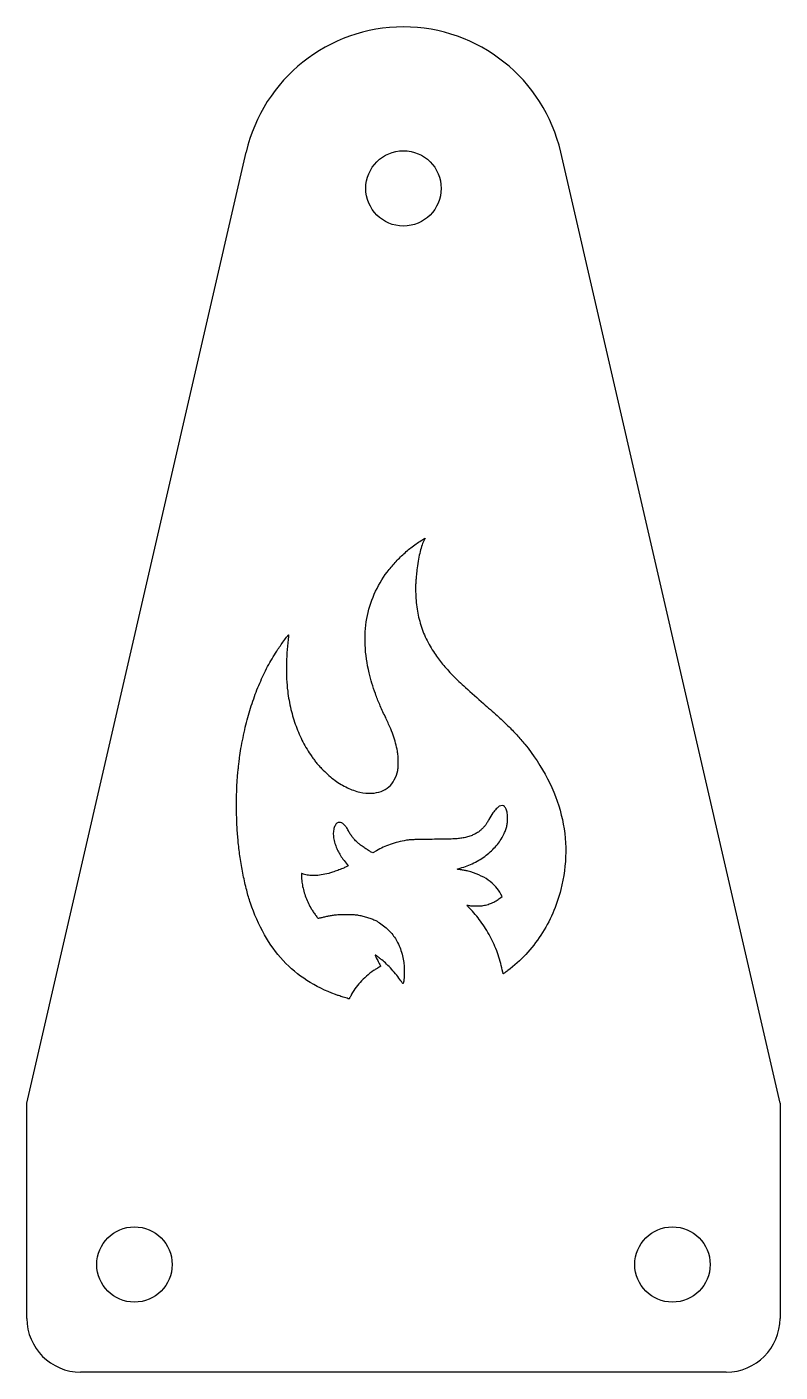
# Model space of a CAD drawing. Header units: millimetres. Extents: x 3580 to 3650, y 2955 to 3080.
import ezdxf

# ---------------------------------------------------------------- set-up
doc = ezdxf.new("R2010")
doc.units = ezdxf.units.MM

msp = doc.modelspace()

# ---------------------------------------------------------------- linework, layer by layer
for p, q in [((3579.96, 2979.62), (3600.35, 3068)), ((3649.96, 2979.62), (3629.58, 3068)), ((3579.96, 2959.62), (3579.96, 2979.62)), ((3649.96, 2979.62), (3649.96, 2959.62)), ((3644.96, 2954.62), (3584.96, 2954.62))]:
    msp.add_line(p, q)
msp.add_lwpolyline([(3616.91, 3032, 0.032514), (3616.69, 3031.49, 0.022802), (3616.51, 3030.88, 0.019701), (3616.36, 3030.18, 0.012568), (3616.23, 3029.35, 0.00333), (3616.16, 3028.7, 0.008872), (3616.12, 3028.23, 0.010699), (3616.09, 3027.81, 0.007297), (3616.09, 3027.34, 0.034042), (3616.2, 3025.72, 0.038455), (3616.52, 3024.21, 0.038987), (3617.07, 3022.77, 0.036901), (3617.85, 3021.42, 0.025601), (3618.6, 3020.42, 0.019536), (3619.51, 3019.4, 0.01508), (3620.72, 3018.24, 0.006496), (3622.4, 3016.75, -0.00583), (3623.67, 3015.63, -0.011018), (3624.67, 3014.69, -0.013094), (3625.49, 3013.83, -0.01482), (3626.24, 3012.97, -0.049229), (3628.35, 3009.75, -0.060165), (3629.63, 3006.39, -0.062703), (3630.04, 3002.94, -0.060979), (3629.59, 2999.47, -0.040138), (3628.83, 2997.26, -0.041985), (3627.73, 2995.23, -0.042651), (3626.33, 2993.44, -0.04431), (3624.67, 2991.94, -0.002657), (3624.51, 2991.83, -0.004186), (3624.37, 2991.73, -0.001164), (3624.26, 2991.65, -0.154197), (3624.24, 2991.64, -0.333997), (3624.23, 2991.65, -0.003943), (3624.2, 2991.75, -0.009892), (3624.17, 2991.86, -0.006068), (3624.14, 2991.99, 0.03692), (3623.7, 2993.58, 0.034659), (3623.01, 2995.11, 0.034971), (3622.13, 2996.52, 0.039415), (3621.1, 2997.73, -0.004171), (3620.95, 2997.88, -0.025966), (3620.88, 2997.97, -0.13172), (3620.86, 2998, -0.532653), (3620.88, 2998.02, 0.036761), (3621.19, 2997.96, 0.018652), (3621.6, 2997.94, 0.018577), (3622.02, 2997.94, 0.03006), (3622.37, 2997.98, 0.03251), (3622.82, 2998.09, 0.032103), (3623.26, 2998.25, 0.03303), (3623.66, 2998.47, 0.040259), (3624, 2998.72), (3624.12, 2998.83), (3624.02, 2999.03, 0.067151), (3623.53, 2999.73, 0.054384), (3622.84, 3000.34, 0.049743), (3621.97, 3000.82, 0.039538), (3620.96, 3001.17, 0.007283), (3620.8, 3001.21, 0.005296), (3620.63, 3001.24, 0.005351), (3620.46, 3001.28, 0.01168), (3620.34, 3001.3, -0.001798), (3620.02, 3001.34, -0.207357), (3619.98, 3001.36, -0.514846), (3619.99, 3001.39, -0.00382), (3620.23, 3001.45, 0.04743), (3621.51, 3001.94, 0.050124), (3622.65, 3002.65, 0.052144), (3623.59, 3003.54, 0.060907), (3624.27, 3004.56, 0.021785), (3624.44, 3004.96, 0.033262), (3624.56, 3005.32, 0.034474), (3624.62, 3005.68, 0.025901), (3624.64, 3006.08, 0.035449), (3624.61, 3006.56, 0.065398), (3624.5, 3006.94, 0.094061), (3624.34, 3007.19, 0.201244), (3624.14, 3007.27, 0.136659), (3623.87, 3007.2, 0.067362), (3623.59, 3006.97, 0.044134), (3623.28, 3006.58, 0.015691), (3622.9, 3005.97, -0.01022), (3622.72, 3005.66, -0.020776), (3622.56, 3005.43, -0.024113), (3622.4, 3005.24, -0.0206), (3622.21, 3005.05, -0.033386), (3621.92, 3004.81, -0.034532), (3621.6, 3004.62, -0.03269), (3621.24, 3004.46, -0.024566), (3620.82, 3004.33, -0.019587), (3620.39, 3004.24, -0.02191), (3619.96, 3004.19, -0.014426), (3619.4, 3004.16, -0.003532), (3618.48, 3004.14, 0.00056), (3616.78, 3004.12, 0.004896), (3616.03, 3004.1, 0.011172), (3615.58, 3004.08, 0.023399), (3615.23, 3004.04, 0.019078), (3614.45, 3003.87, 0.021987), (3613.73, 3003.65, 0.023163), (3613.06, 3003.39, 0.02733), (3612.46, 3003.07), (3612.12, 3002.87), (3611.91, 3002.98, -0.017441), (3611.63, 3003.15, -0.010271), (3611.3, 3003.37, -0.010261), (3610.98, 3003.6, -0.01691), (3610.72, 3003.81, -0.0218), (3610.45, 3004.07, -0.024742), (3610.22, 3004.33, -0.025011), (3610.02, 3004.62, -0.023278), (3609.84, 3004.93, 0.029959), (3609.64, 3005.27, 0.057204), (3609.43, 3005.51, 0.074195), (3609.22, 3005.66, 0.109101), (3609, 3005.71, 0.0753), (3608.88, 3005.7, 0.095693), (3608.78, 3005.64, 0.077867), (3608.69, 3005.55, 0.034582), (3608.6, 3005.4, 0.066877), (3608.48, 3005.04, 0.050763), (3608.44, 3004.61, 0.045054), (3608.49, 3004.14, 0.032684), (3608.63, 3003.63, 0.027565), (3608.81, 3003.18, 0.02733), (3609.04, 3002.74, 0.024409), (3609.34, 3002.29, 0.015048), (3609.74, 3001.79), (3609.83, 3001.68), (3609.65, 3001.58, -0.019825), (3609.32, 3001.43, -0.007483), (3608.85, 3001.25, -0.007547), (3608.37, 3001.08, -0.017794), (3608.01, 3000.97, -0.024215), (3607.32, 3000.82, -0.032763), (3606.69, 3000.76, -0.036959), (3606.13, 3000.79, -0.056476), (3605.65, 3000.9, 0.002536), (3605.6, 3000.92, 0.003785), (3605.55, 3000.94, 0.001647), (3605.51, 3000.95, 0.078366), (3605.5, 3000.95, 0.42356), (3605.48, 3000.93, 0.002317), (3605.49, 3000.61, 0.009023), (3605.51, 3000.29, 0.017162), (3605.54, 3000.04, 0.024526), (3605.66, 2999.46, 0.024529), (3605.83, 2998.88, 0.023995), (3606.06, 2998.32, 0.021342), (3606.35, 2997.76, 0.012907), (3606.53, 2997.47, 0.008865), (3606.74, 2997.16, 0.003855), (3606.95, 2996.86, 0.145664), (3607.02, 2996.81, 0.136616), (3607.05, 2996.81, 0.004016), (3607.17, 2996.83, 0.00777), (3607.32, 2996.86, 0.005248), (3607.49, 2996.9, -0.010624), (3607.83, 2996.98, -0.009618), (3608.18, 2997.04, -0.00906), (3608.55, 2997.1, -0.00722), (3608.95, 2997.14, -0.02184), (3609.25, 2997.16, -0.004793), (3609.75, 2997.16, -0.003879), (3610.26, 2997.15, -0.037301), (3610.48, 2997.13, 0.001388), (3610.53, 2997.12, 0.000366), (3610.61, 2997.11, 0.000372), (3610.7, 2997.1, 0.000382), (3610.79, 2997.08, -0.019059), (3611.2, 2997, -0.01696), (3611.62, 2996.88, -0.017289), (3612.02, 2996.74, -0.022804), (3612.38, 2996.58, -0.035877), (3612.86, 2996.29, -0.027956), (3613.34, 2995.91, -0.027775), (3613.78, 2995.48, -0.033772), (3614.13, 2995.03, -0.036758), (3614.42, 2994.54, -0.026541), (3614.67, 2993.95, -0.025793), (3614.87, 2993.31, -0.028285), (3614.99, 2992.68, -0.028128), (3615.03, 2992.2, -0.012924), (3615.03, 2991.57, -0.008715), (3615, 2990.96, -0.111572), (3614.93, 2990.74, -0.463036), (3614.91, 2990.73, -0.041597), (3614.87, 2990.77, -0.026013), (3614.81, 2990.85, -0.007871), (3614.72, 2990.97, 0.01924), (3614.33, 2991.51, 0.01589), (3613.87, 2992.05, 0.016215), (3613.39, 2992.54, 0.024452), (3612.95, 2992.93, 0.005431), (3612.71, 2993.11, 0.010014), (3612.52, 2993.26, 0.004257), (3612.36, 2993.37, 0.359155), (3612.33, 2993.36, 0.3155), (3612.33, 2993.35, 0.000929), (3612.4, 2993.21, 0.00469), (3612.47, 2993.05, 0.002856), (3612.57, 2992.86, -0.002148), (3612.67, 2992.67, -0.00335), (3612.75, 2992.5, -0.000984), (3612.82, 2992.36, -0.111721), (3612.82, 2992.34, -0.229503), (3612.81, 2992.32, -0.013651), (3612.77, 2992.29, -0.018309), (3612.72, 2992.26, -0.012305), (3612.65, 2992.22, 0.013597), (3612.57, 2992.18, 0.004403), (3612.45, 2992.1, 0.004386), (3612.32, 2992.02, 0.004916), (3612.19, 2991.93, 0.02773), (3611.52, 2991.41, 0.030836), (3610.93, 2990.84, 0.032047), (3610.44, 2990.23, 0.035786), (3610.06, 2989.57, -0.006712), (3610, 2989.47, -0.010581), (3609.96, 2989.39, -0.004866), (3609.92, 2989.32, -0.261295), (3609.9, 2989.31, -0.073401), (3609.83, 2989.32, -0.000743), (3609.37, 2989.47, -0.002689), (3608.93, 2989.61, -0.00834), (3608.64, 2989.71, -0.05713), (3605.99, 2991.02, -0.062353), (3603.79, 2992.86, -0.059906), (3602.04, 2995.26, -0.046761), (3600.74, 2998.21, -0.018072), (3600.39, 2999.4, -0.011887), (3600.07, 3000.8, -0.011629), (3599.81, 3002.26, -0.013904), (3599.63, 3003.64, -0.00768), (3599.52, 3004.91, -0.008862), (3599.46, 3006.13, -0.00896), (3599.44, 3007.33, -0.008213), (3599.46, 3008.57, -0.005037), (3599.48, 3009.08, -0.003015), (3599.52, 3009.68, -0.002585), (3599.56, 3010.25, -0.014872), (3599.59, 3010.54, 0.003514), (3599.6, 3010.6, 0.001535), (3599.61, 3010.67, 0.001519), (3599.62, 3010.74, 0.002029), (3599.62, 3010.81, -0.003253), (3599.64, 3010.97, -0.001225), (3599.67, 3011.19, -0.001121), (3599.7, 3011.44, -0.000864), (3599.73, 3011.72, -0.010843), (3599.86, 3012.58, -0.007354), (3600.05, 3013.56, -0.007261), (3600.26, 3014.54, -0.009234), (3600.49, 3015.45, -0.017719), (3601.04, 3017.2, -0.01966), (3601.69, 3018.84, -0.020364), (3602.44, 3020.37, -0.022529), (3603.3, 3021.79, -0.007028), (3603.6, 3022.23, -0.005898), (3603.93, 3022.69, -0.001269), (3604.26, 3023.13, -0.597169), (3604.29, 3023.12, -0.107395), (3604.29, 3023.1, -0.002236), (3604.28, 3022.99, -0.00511), (3604.27, 3022.86, -0.003406), (3604.25, 3022.71, 0.014476), (3604.13, 3021.47, 0.014887), (3604.08, 3020.23, 0.015314), (3604.1, 3019.03, 0.017909), (3604.2, 3017.9, 0.026836), (3604.5, 3016.21, 0.030404), (3604.98, 3014.64, 0.031446), (3605.62, 3013.18, 0.033265), (3606.43, 3011.84, 0.00963), (3606.68, 3011.49, 0.012582), (3606.92, 3011.19, 0.012103), (3607.19, 3010.88, 0.007927), (3607.51, 3010.55, 0.039234), (3608.6, 3009.61, 0.047971), (3609.75, 3008.92, 0.052693), (3610.91, 3008.51, 0.071255), (3612.01, 3008.41, 0.071768), (3612.9, 3008.59, 0.095284), (3613.6, 3009, 0.09331), (3614.11, 3009.65, 0.066137), (3614.43, 3010.53, 0.032102), (3614.45, 3010.64, 0.009298), (3614.46, 3010.83, 0.008173), (3614.47, 3011.06, 0.004811), (3614.47, 3011.33, 0.004713), (3614.47, 3011.66, 0.012892), (3614.46, 3011.9, 0.016084), (3614.43, 3012.1, 0.012073), (3614.4, 3012.32, 0.018969), (3614.23, 3013.08, 0.019695), (3614, 3013.81, 0.017105), (3613.69, 3014.6, 0.00927), (3613.25, 3015.56, -0.009611), (3612.75, 3016.66, -0.013649), (3612.35, 3017.67, -0.014702), (3612.03, 3018.63, -0.014732), (3611.77, 3019.6, -0.046655), (3611.4, 3022.19, -0.056398), (3611.56, 3024.64, -0.058618), (3612.25, 3026.91, -0.057298), (3613.45, 3028.97, -0.024978), (3614.18, 3029.85, -0.023758), (3615, 3030.67, -0.023611), (3615.89, 3031.41, -0.023906), (3616.86, 3032.05), (3616.98, 3032.13)], format="xyb", close=True)
for centre in [(3614.96, 3064.62), (3589.96, 2964.62), (3639.96, 2964.62)]:
    msp.add_circle(centre, 3.5)
for centre, radius, start, end in [((3614.96, 3064.62), 15, 12.9887, 167.0113), ((3584.96, 2959.62), 5, 180, 270), ((3644.96, 2959.62), 5, 270, 0)]:
    msp.add_arc(centre, radius, start, end)

doc.saveas('drawing.dxf')
